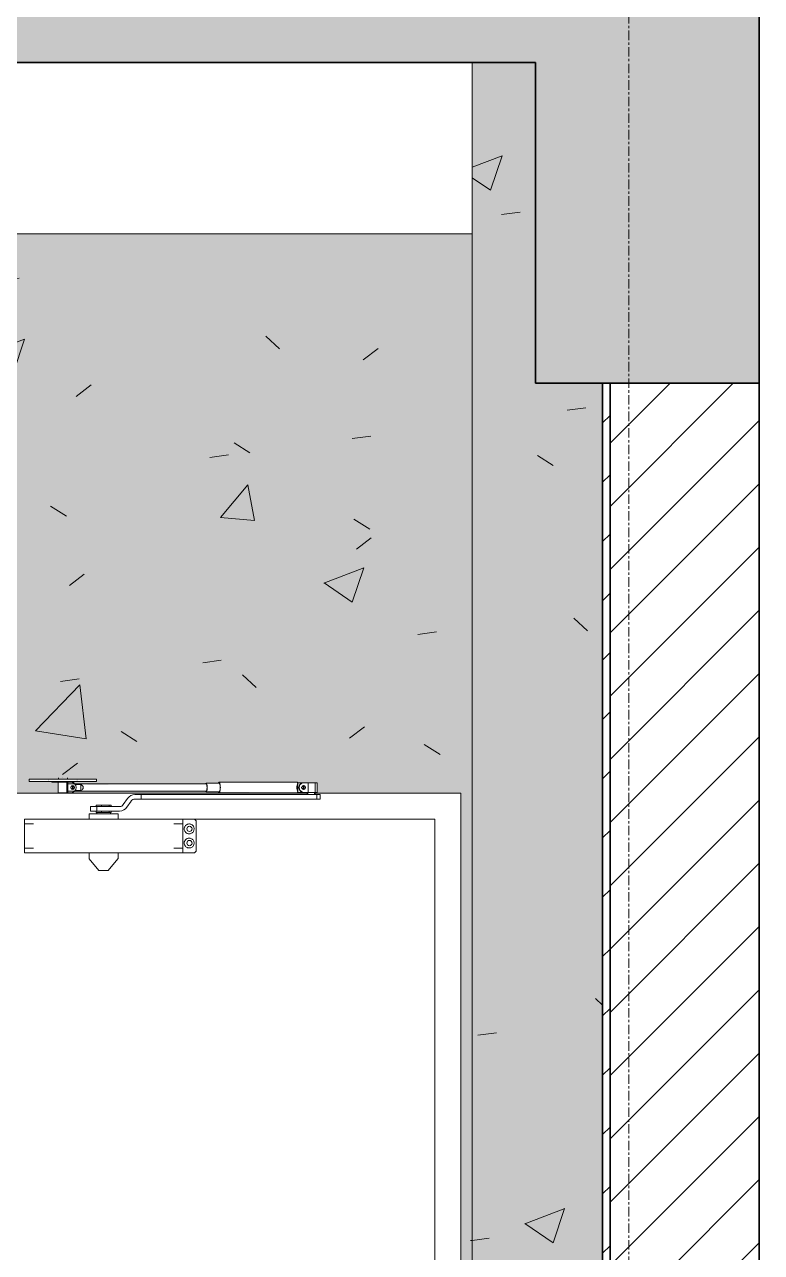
# Model space of a CAD drawing. Header units: millimetres. Extents: x 75584 to 159459, y -5075 to 34550.
# Drawn here: x 151533 to 152521, y 10584 to 12231 of the extents above; entities that cross this region are included whole.
import ezdxf

# ---------------------------------------------------------------- set-up
doc = ezdxf.new("R2010")
doc.units = ezdxf.units.MM
doc.linetypes.add('Grid Line', pattern=[22.225, 12.7, -3.175, 3.175, -3.175])
for name, color, linetype, lineweight in [('0-3', 10, 'Continuous', 5), ('A-DETL-GENF-2', 254, 'Continuous', 18), ('A-DETL-MEDM', 33, 'Continuous', 35), ('A-DOOR', 31, 'Continuous', 18), ('A-DOOR-FRAM-1', 31, 'Continuous', 18), ('A-WALL-2', 250, 'Continuous', 35), ('A-WALL-PATT-1', 111, 'Continuous', 18), ('I-WALL', 2, 'Continuous', 18), ('S-BEAM-2', 7, 'Continuous', 18), ('S-GRID-1', 1, 'Grid Line', 9)]:
    doc.layers.add(name, color=color, linetype=linetype, lineweight=lineweight)
pattern_1 = [(50, (149415.25, 15725), (546.553, -47.817), [57.15, -628.65]), (355, (149415.25, 15725), (-105.73, 573.17), [45.72, -502.92]), (100.451, (149460.8, 15721), (440.828, 525.35), [48.57, -534.27]), (46.184, (149415.25, 15877.4), (813.237, -126.13), [85.725, -942.975]), (96.636, (149483, 15866.9), (712.21, 742.28), [72.855, -801.405]), (351.184, (149415.25, 15877.4), (712.215, 742.28), [68.58, -754.38]), (21, (149491.45, 15839.3), (454.843, -306.796), [57.15, -628.65]), (326, (149491.45, 15839.3), (185.406, 552.564), [45.72, -502.92]), (71.451, (149529.35, 15813.73), (640.25, 245.764), [48.57, -534.27]), (37.5, (149415.25, 15725), (9.2664, 253.665), [25.146, -471.678, 25.146, -485.394, -504.825]), (37.5, (149415.25, 15725), (9.2664, 253.665), [-1007.364, 25.146, -479.68]), (7.5, (149415.25, 15725), (200.459, 300.541), [25.146, -265.938, 25.146, -460.248, -192.405]), (7.5, (149415.25, 15725), (200.459, 300.541), [-776.478, 25.146, -167.26]), (327.5, (149245.32, 15725), (406.773, -17.1864), [25.146, -165.354, 25.146, -569.214, -788.67]), (327.5, (149245.32, 15725), (406.773, -17.1864), [-784.86, 25.146, -763.524]), (317.5, (149169.12, 15725), (444.388, 76.28), [25.146, -222.504, 25.146, -369.57, -560.07]), (317.5, (149169.12, 15725), (444.388, 76.28), [-642.366, 25.146, -534.924])]

# ---------------------------------------------------------------- blocks, each defined once
blk = doc.blocks.new('NCV_TKTC_KET CAU_rvt-6-TKCS_THANG BỘ TB3 - MẶT CẮT')
at = {"layer": 'S-BEAM-2'}
blk.add_line((81587.6, 11950), (83342.6, 11950), dxfattribs=at)
blk = doc.blocks.new('FD_01 - FD_01-1200x2200mm-V54-TKCS_THANG BỘ TB3 - MẶT CẮT')
at = {"layer": 'A-DOOR'}
for p, q in [((82748.7, 11218.5), (82748.7, 11215.5)), ((82748.7, 11218.5), (82749.2, 11218.5)), ((82749.2, 11218.5), (82768.4, 11218.5)), ((82768.4, 11218.5), (82768.7, 11218.5)), ((82768.8, 11218.5), (82774, 11218.5)), ((82774, 11218.5), (82775.1, 11218.5)), ((82775.1, 11218.5), (82791.6, 11218.5)), ((82787.7, 11220.3), (82787.7, 11218.5)), ((82791.6, 11218.5), (82795.9, 11218.5)), ((82793.7, 11220.3), (82793.7, 11220.3)), ((82793.7, 11220.3), (82793.7, 11220.3)), ((82795.9, 11218.5), (82812.4, 11218.5)), ((82799.7, 11218.5), (82799.7, 11220.3)), ((82812.4, 11218.5), (82813.5, 11218.5)), ((82813.5, 11218.5), (82818.7, 11218.5)), ((82818.8, 11218.5), (82819.1, 11218.5)), ((82819.1, 11218.5), (82838.3, 11218.5)), ((82838.3, 11218.5), (82838.7, 11218.5)), ((82838.7, 11215.5), (82838.7, 11218.5)), ((82748.7, 11215.5), (82749.2, 11215.5)), ((82749.2, 11215.5), (82768.4, 11215.5)), ((82768.4, 11215.5), (82768.7, 11215.5)), ((82768.8, 11215.5), (82774, 11215.5)), ((82774, 11215.5), (82775.1, 11215.5)), ((82775.1, 11215.5), (82791.6, 11215.5)), ((82778.7, 11215.5), (82778.7, 11214.5)), ((82780.7, 11214.5), (82778.7, 11214.5)), ((82778.7, 11214.5), (82780.7, 11214.5)), ((82787.5, 11214.5), (82780.7, 11214.5)), ((82787.2, 11214.5), (82787.2, 11200.5)), ((82787.3, 11214.5), (82787.5, 11214.5)), ((82787.5, 11200.5), (82787.2, 11200.5)), ((82787.5, 11214.5), (82799, 11214.5)), ((82799, 11200.5), (82787.5, 11200.5)), ((82788.7, 11215.5), (82788.7, 11214.5)), ((82791.6, 11215.5), (82795.9, 11215.5)), ((82795.9, 11215.5), (82812.4, 11215.5)), ((82798.7, 11214.5), (82798.7, 11215.5)), ((82799, 11214.5), (82804.7, 11214.5)), ((82799, 11214.5), (82799, 11200.5)), ((82804.7, 11200.5), (82799, 11200.5)), ((82985.7, 11212.5), (82799.3, 11212.5)), ((82799.3, 11202.5), (82985.7, 11202.5)), ((82800.2, 11200.5), (82800.2, 11214.5)), ((82806.7, 11214.5), (82804.7, 11214.5)), ((82808.7, 11214.5), (82806.7, 11214.5)), ((82806.7, 11214.5), (82808.7, 11214.5)), ((82808.7, 11214.5), (82808.7, 11215.5)), ((82810.9, 11211.5), (82817.8, 11211.5)), ((82817.8, 11203.5), (82810.9, 11203.5)), ((82812.4, 11215.5), (82813.5, 11215.5)), ((82813.5, 11215.5), (82818.7, 11215.5)), ((82817.8, 11203.5), (82817.8, 11211.5)), ((82818.8, 11215.5), (82819.1, 11215.5)), ((82819.1, 11215.5), (82838.3, 11215.5)), ((82838.3, 11215.5), (82838.7, 11215.5)), ((83003.1, 11213.5), (82985.7, 11213.5)), ((82985.7, 11201.5), (83003.1, 11201.5)), ((83107.8, 11214.5), (83003.1, 11214.5)), ((83003.1, 11200.5), (83107.8, 11200.5)), ((83108.6, 11214), (83115.5, 11214)), ((83108.6, 11214), (83108.6, 11201)), ((83108.6, 11201.4), (83108.6, 11213.6)), ((83108.6, 11213), (83108.6, 11201.4)), ((83115.5, 11201), (83108.6, 11201)), ((83115.5, 11214), (83122.6, 11214)), ((83122.6, 11201), (83115.5, 11201)), ((83121.2, 11201), (83121.2, 11198)), ((83122.4, 11201.2), (83122.4, 11198)), ((83122.6, 11214), (83134.7, 11214)), ((83122.6, 11214), (83122.6, 11201)), ((83134.7, 11201), (83122.6, 11201)), ((83131, 11198), (83131, 11201)), ((83132.2, 11198), (83132.2, 11214)), ((83134.7, 11201), (83134.7, 11214)), ((82838.3, 11184), (82845.7, 11184)), ((82838.3, 11184), (82838.3, 11182)), ((82845.7, 11184), (82855.7, 11184)), ((82845.7, 11184), (82845.7, 11182)), ((82855.7, 11184), (82858.4, 11184)), ((82855.7, 11184), (82855.7, 11182)), ((82858.4, 11182), (82858.4, 11184)), ((82880.5, 11192.9), (82874.7, 11184.6)), ((82879.6, 11181.1), (82885.4, 11189.4)), ((82890.3, 11198), (82890.3, 11198)), ((82898.7, 11198), (82890.3, 11198)), ((82890.3, 11192), (82898.7, 11192)), ((82898.7, 11192), (82898.7, 11198)), ((82898.7, 11198), (83134.2, 11198)), ((83134.2, 11192), (82898.7, 11192)), ((83134.2, 11198), (83138.7, 11198)), ((83134.2, 11198), (83134.2, 11192)), ((83138.7, 11192), (83134.2, 11192)), ((83138.7, 11192), (83138.7, 11198)), ((82828.8, 11172), (82828.8, 11165)), ((82828.8, 11172), (82829.5, 11172)), ((82829.5, 11172), (82867.9, 11172)), ((82830.9, 11182), (82830.9, 11176)), ((82830.9, 11182), (82839.4, 11182)), ((82839.4, 11176), (82830.9, 11176)), ((82838.3, 11176), (82838.3, 11174)), ((82842, 11174), (82838.3, 11174)), ((82869.8, 11182), (82839.4, 11182)), ((82839.4, 11182), (82839.4, 11176)), ((82839.4, 11176), (82869.8, 11176)), ((82839.4, 11174), (82839.4, 11172)), ((82845.7, 11174), (82842, 11174)), ((82845.7, 11176), (82845.7, 11174)), ((82850.7, 11174), (82845.7, 11174)), ((82855.7, 11174), (82850.7, 11174)), ((82855.7, 11176), (82855.7, 11174)), ((82857.1, 11174), (82855.7, 11174)), ((82857.1, 11174), (82856.2, 11174)), ((82856.2, 11174), (82857.1, 11174)), ((82858.4, 11174), (82857.1, 11174)), ((82857.4, 11172), (82857.4, 11174)), ((82858.4, 11174), (82858.4, 11176)), ((82867.9, 11165), (82867.9, 11172)), ((82954.4, 11165), (82742.4, 11165)), ((82742.4, 11165), (82742.4, 11164.7)), ((82742.4, 11164.7), (82742.4, 11156.1)), ((82754.4, 11159), (82742.4, 11159)), ((82742.4, 11156.1), (82742.4, 11154.3)), ((82742.4, 11154.3), (82742.4, 11130.7)), ((82954.4, 11159), (82942.4, 11159)), ((82954.4, 11164.7), (82954.4, 11165)), ((82954.4, 11156.1), (82954.4, 11164.7)), ((82954.4, 11154.3), (82954.4, 11156.1)), ((82954.4, 11130.7), (82954.4, 11154.3)), ((82954.5, 11165), (82957.1, 11165)), ((82957.1, 11165), (82969.4, 11165)), ((83292.6, 11165), (82969.4, 11165)), ((82972.4, 11162), (82972.4, 11123)), ((83292.6, 9000), (83292.6, 11165)), ((82742.4, 11130.7), (82742.4, 11128.9)), ((82742.4, 11128.9), (82742.4, 11120.3)), ((82742.4, 11126), (82754.4, 11126)), ((82742.4, 11120.3), (82742.4, 11120)), ((82742.4, 11120), (82954.4, 11120)), ((82828.9, 11120), (82828.9, 11112.4)), ((82867.9, 11112.4), (82867.9, 11120)), ((82942.4, 11126), (82954.4, 11126)), ((82954.4, 11128.9), (82954.4, 11130.7)), ((82954.4, 11120.3), (82954.4, 11128.9)), ((82954.4, 11120), (82954.4, 11120.3)), ((82957.1, 11120), (82954.5, 11120)), ((82969.4, 11120), (82957.1, 11120)), ((82829.1, 11111.7), (82842.1, 11096.3)), ((82854.6, 11096.3), (82867.6, 11111.7)), ((82848.4, 11096), (82848.4, 11096)), ((82848.4, 11096), (82848.4, 11096))]:
    blk.add_line(p, q, dxfattribs=at)
at = {"layer": 'A-DOOR', "flags": 128}
for points in [[(82817.8, 11211.5), (82818.8, 11211), (82819.6, 11210.4), (82820.2, 11209.7), (82820.7, 11209), (82821, 11208.3), (82821.1, 11207.5)], [(82821.1, 11207.5), (82821, 11206.7), (82820.7, 11206), (82820.2, 11205.3), (82819.6, 11204.6), (82818.8, 11204), (82817.8, 11203.5)], [(82972.4, 11162), (82972.3, 11162.7), (82972.1, 11163.3), (82971.7, 11163.9), (82971.2, 11164.3), (82970.7, 11164.7), (82970, 11164.9), (82969.4, 11165)], [(82969.4, 11120), (82970, 11120.1), (82970.7, 11120.3), (82971.2, 11120.7), (82971.7, 11121.1), (82972.1, 11121.7), (82972.3, 11122.3), (82972.4, 11123)], [(82829.1, 11111.7), (82829.1, 11111.7), (82829.1, 11111.8), (82829.1, 11111.8), (82829, 11111.8), (82829, 11111.9), (82829, 11111.9), (82829, 11112), (82829, 11112), (82828.9, 11112), (82828.9, 11112.1), (82828.9, 11112.1), (82828.9, 11112.2), (82828.9, 11112.2), (82828.9, 11112.3), (82828.9, 11112.3), (82828.9, 11112.3), (82828.9, 11112.4), (82828.9, 11112.4)], [(82867.9, 11112.4), (82867.9, 11112.4), (82867.9, 11112.3), (82867.9, 11112.3), (82867.9, 11112.2), (82867.9, 11112.2), (82867.8, 11112.1), (82867.8, 11112.1), (82867.8, 11112.1), (82867.8, 11112), (82867.8, 11112), (82867.8, 11111.9), (82867.7, 11111.9), (82867.7, 11111.9), (82867.7, 11111.8), (82867.7, 11111.8), (82867.7, 11111.7), (82867.6, 11111.7), (82867.6, 11111.7)], [(82842.8, 11096), (82842.8, 11096), (82842.7, 11096), (82842.7, 11096), (82842.7, 11096), (82842.6, 11096), (82842.6, 11096), (82842.5, 11096), (82842.5, 11096), (82842.5, 11096.1), (82842.4, 11096.1), (82842.4, 11096.1), (82842.4, 11096.1), (82842.3, 11096.1), (82842.3, 11096.1), (82842.3, 11096.2), (82842.3, 11096.2), (82842.2, 11096.2), (82842.2, 11096.2), (82842.2, 11096.3), (82842.1, 11096.3), (82842.1, 11096.3), (82842.1, 11096.3)], [(82848.4, 11096), (82848.2, 11096), (82847.9, 11096), (82847.7, 11096), (82847.5, 11096), (82847.3, 11096), (82847, 11096), (82846.8, 11096), (82846.6, 11096), (82846.4, 11096), (82846.2, 11096), (82846, 11096), (82845.8, 11096), (82845.6, 11096), (82845.4, 11096), (82845.2, 11096), (82845, 11096), (82844.9, 11096), (82844.7, 11096), (82844.5, 11096), (82844.4, 11096), (82844.2, 11096), (82844.1, 11096), (82843.9, 11096), (82843.8, 11096), (82843.7, 11096), (82843.6, 11096), (82843.5, 11096), (82843.4, 11096), (82843.3, 11096), (82843.2, 11096), (82843.1, 11096), (82843, 11096), (82843, 11096), (82842.9, 11096), (82842.9, 11096), (82842.8, 11096), (82842.8, 11096), (82842.8, 11096), (82842.8, 11096)], [(82842.8, 11096), (82842.8, 11096), (82842.8, 11096), (82842.8, 11096), (82842.9, 11096), (82842.9, 11096), (82843, 11096), (82843, 11096), (82843.1, 11096), (82843.2, 11096), (82843.2, 11096), (82843.3, 11096), (82843.4, 11096), (82843.5, 11096), (82843.7, 11096), (82843.8, 11096), (82843.9, 11096), (82844, 11096), (82844.2, 11096), (82844.3, 11096), (82844.5, 11096), (82844.7, 11096), (82844.8, 11096), (82845, 11096), (82845.2, 11096), (82845.4, 11096), (82845.6, 11096), (82845.7, 11096), (82845.9, 11096), (82846.1, 11096), (82846.4, 11096), (82846.6, 11096), (82846.8, 11096), (82847, 11096), (82847.2, 11096), (82847.4, 11096), (82847.6, 11096), (82847.9, 11096), (82848.1, 11096), (82848.3, 11096), (82848.4, 11096)], [(82848.4, 11096), (82848.6, 11096), (82848.8, 11096), (82849, 11096), (82849.3, 11096), (82849.5, 11096), (82849.7, 11096), (82849.9, 11096), (82850.1, 11096), (82850.3, 11096), (82850.5, 11096), (82850.7, 11096), (82850.9, 11096), (82851.1, 11096), (82851.3, 11096), (82851.5, 11096), (82851.7, 11096), (82851.9, 11096), (82852, 11096), (82852.2, 11096), (82852.4, 11096), (82852.5, 11096), (82852.7, 11096), (82852.8, 11096), (82852.9, 11096), (82853.1, 11096), (82853.2, 11096), (82853.3, 11096), (82853.4, 11096), (82853.5, 11096), (82853.6, 11096), (82853.6, 11096), (82853.7, 11096), (82853.8, 11096), (82853.8, 11096), (82853.9, 11096), (82853.9, 11096), (82853.9, 11096), (82853.9, 11096), (82853.9, 11096)], [(82853.9, 11096), (82853.9, 11096), (82853.9, 11096), (82853.9, 11096), (82853.9, 11096), (82853.8, 11096), (82853.8, 11096), (82853.7, 11096), (82853.7, 11096), (82853.6, 11096), (82853.5, 11096), (82853.4, 11096), (82853.3, 11096), (82853.2, 11096), (82853.1, 11096), (82853, 11096), (82852.8, 11096), (82852.7, 11096), (82852.6, 11096), (82852.4, 11096), (82852.3, 11096), (82852.1, 11096), (82851.9, 11096), (82851.8, 11096), (82851.6, 11096), (82851.4, 11096), (82851.2, 11096), (82851, 11096), (82850.8, 11096), (82850.6, 11096), (82850.4, 11096), (82850.2, 11096), (82850, 11096), (82849.8, 11096), (82849.5, 11096), (82849.3, 11096), (82849.1, 11096), (82848.9, 11096), (82848.7, 11096), (82848.4, 11096), (82848.4, 11096)], [(82854.6, 11096.3), (82854.6, 11096.3), (82854.6, 11096.3), (82854.6, 11096.2), (82854.5, 11096.2), (82854.5, 11096.2), (82854.5, 11096.2), (82854.5, 11096.2), (82854.4, 11096.1), (82854.4, 11096.1), (82854.4, 11096.1), (82854.3, 11096.1), (82854.3, 11096.1), (82854.3, 11096.1), (82854.2, 11096), (82854.2, 11096), (82854.2, 11096), (82854.1, 11096), (82854.1, 11096), (82854, 11096), (82854, 11096), (82854, 11096), (82853.9, 11096)]]:
    blk.add_lwpolyline(points, dxfattribs=at)
at = {"layer": 'A-DOOR'}
for centre, start, end in [((82963.4, 11152), 0, 180), ((82963.4, 11152), 180, 0), ((82963.4, 11133), 0, 180), ((82963.4, 11133), 180, 0)]:
    blk.add_arc(centre, 3.5, start, end, dxfattribs=at)
for centre, major_axis, ratio, start_param, end_param in [((82806.9, 11207.5), (0, 2.5), 0.965835, 4.712389, 7.853982), ((82806.9, 11207.5), (0, 2.5), 0.965835, 1.570796, 4.712389), ((82804.7, 11207.5), (0, 7), 0.965835, 4.712389, 6.283185), ((82804.7, 11207.5), (0, 7), 0.965835, 3.141593, 4.712389), ((82806.4, 11207.5), (0, 2.5), 0.965835, 0.261799, 0.523599), ((82806.4, 11207.5), (0, 2.5), 0.965835, 0.261799, 0.523599), ((82806.4, 11207.5), (0, 2.5), 0.965835, 2.617994, 2.879793), ((82806.4, 11207.5), (0, 2.5), 0.965835, 2.617994, 2.879793), ((82804.3, 11207.5), (0, 2.5), 0.965835, 4.712389, 5.759587), ((82804.3, 11207.5), (0, 2.5), 0.965835, 3.665191, 4.712389), ((82804.8, 11207.5), (0, 2.5), 0.965835, 4.712389, 5.759587), ((82804.8, 11207.5), (0, 2.5), 0.965835, 4.712389, 5.759587), ((82804.8, 11207.5), (0, 2.5), 0.965835, 3.665191, 4.712389), ((82804.8, 11207.5), (0, 2.5), 0.965835, 3.665191, 4.712389), ((82806.4, 11207.5), (0, 2.5), 0.965835, 4.712389, 6.283185), ((82806.4, 11207.5), (0, 2.5), 0.965835, 4.712389, 6.283185), ((82806.4, 11207.5), (0, 2.5), 0.965835, 3.141593, 4.712389), ((82806.4, 11207.5), (0, 2.5), 0.965835, 3.141593, 4.712389), ((82985.7, 11207.5), (0, 6), 0.259156, 4.712389, 6.806784), ((82985.7, 11207.5), (0, 6), 0.259156, 2.617994, 4.712389), ((82985.7, 11207.5), (0, 5), 0.259156, 4.712389, 6.283185), ((82985.7, 11207.5), (0, 5), 0.259156, 3.141593, 4.712389), ((83003.1, 11207.5), (0, 7), 0.259156, 4.712389, 6.806784), ((83003.1, 11207.5), (0, 7), 0.259156, 2.617994, 4.712389), ((83003.1, 11207.5), (0, 6), 0.259156, 4.712389, 6.283185), ((83003.1, 11207.5), (0, 6), 0.259156, 3.141593, 4.712389), ((83107.8, 11207.5), (0, 7), 0.259156, 5.776005, 6.283185), ((83107.8, 11207.5), (0, 7), 0.259156, 3.141593, 3.648773), ((83116.8, 11207.5), (0, 6.79), 0.965835, 0.622921, 1.570796), ((83116.8, 11207.5), (0, 6.79), 0.965835, 1.570796, 2.850532), ((83117.3, 11207.5), (0, 6.79), 0.965835, 0.291061, 1.570796), ((83117.3, 11207.5), (0, 6.79), 0.965835, 1.570796, 2.850532), ((83116.8, 11207.5), (0, 6.79), 0.965835, 0.291061, 0.547008), ((83116.2, 11207.5), (0, 2.5), 0.965835, 1.308997, 1.570796), ((83116.1, 11207.5), (0, 2.5), 0.965835, 1.308997, 1.570796), ((83116.2, 11207.5), (0, 2.5), 0.965835, 1.570796, 1.832596), ((83116.1, 11207.5), (0, 2.5), 0.965835, 1.570796, 1.832596), ((83116.7, 11207.5), (0, 2.5), 0.965835, 4.712389, 7.853982), ((83116.7, 11207.5), (0, 2.5), 0.965835, 1.570796, 4.712389), ((83113.8, 11207.5), (0, 2.5), 0.965835, 4.712389, 5.759587), ((83113.8, 11207.5), (0, 2.5), 0.965835, 3.665191, 4.712389), ((83114.3, 11207.5), (0, 2.5), 0.965835, 4.712389, 5.759587), ((83114.4, 11207.5), (0, 2.5), 0.965835, 4.712389, 5.759587), ((83114.3, 11207.5), (0, 2.5), 0.965835, 3.665191, 4.712389), ((83114.4, 11207.5), (0, 2.5), 0.965835, 3.665191, 4.712389), ((83116.1, 11207.5), (0, 2.5), 0.965835, 4.712389, 6.283185), ((83116.1, 11207.5), (0, 2.5), 0.965835, 3.141593, 4.712389), ((83116.2, 11207.5), (0, 2.5), 0.965835, 4.712389, 6.283185), ((83116.2, 11207.5), (0, 2.5), 0.965835, 3.141593, 4.712389), ((82869.8, 11188), (0, 6), 1, 3.141593, 4.101524), ((82890.3, 11186), (0, 12), 1, 0, 0.959931), ((82890.3, 11186), (0, 6), 1, 0, 0.959931), ((82869.8, 11188), (0, 12), 1, 3.141593, 4.101524)]:
    blk.add_ellipse(centre, major_axis=major_axis, ratio=ratio, start_param=start_param, end_param=end_param, dxfattribs=at)
for points, knots in [([(83107.5, 11207.5), (83107.5, 11207.8), (83107.6, 11208.2), (83107.6, 11208.7), (83107.6, 11209), (83107.7, 11209.4), (83107.8, 11209.8), (83107.8, 11210), (83107.9, 11210.3), (83107.9, 11210.4), (83108, 11210.6), (83108, 11210.8), (83108.1, 11211.1), (83108.2, 11211.3), (83108.2, 11211.5), (83108.3, 11211.7), (83108.3, 11211.8), (83108.4, 11212), (83108.4, 11212.3), (83108.5, 11212.5), (83108.6, 11212.8), (83108.6, 11213.2), (83108.6, 11213.5), (83108.6, 11213.6)], [0, 0, 0, 0, 0.1, 0.15, 0.2, 0.25, 0.3, 0.35, 0.375, 0.4, 0.425, 0.45, 0.5, 0.55, 0.575, 0.6, 0.625, 0.65, 0.7, 0.75, 0.8, 0.9, 1, 1, 1, 1]), ([(83108.6, 11201.4), (83108.6, 11201.5), (83108.6, 11201.8), (83108.6, 11202.2), (83108.5, 11202.5), (83108.4, 11202.7), (83108.4, 11203), (83108.3, 11203.2), (83108.3, 11203.3), (83108.2, 11203.5), (83108.2, 11203.7), (83108.1, 11203.9), (83108, 11204.2), (83108, 11204.4), (83107.9, 11204.6), (83107.9, 11204.7), (83107.8, 11205), (83107.8, 11205.2), (83107.7, 11205.6), (83107.6, 11206), (83107.6, 11206.3), (83107.6, 11206.8), (83107.5, 11207.2), (83107.5, 11207.5)], [0, 0, 0, 0, 0.1, 0.2, 0.25, 0.3, 0.35, 0.375, 0.4, 0.425, 0.45, 0.5, 0.55, 0.575, 0.6, 0.625, 0.65, 0.7, 0.75, 0.8, 0.85, 0.9, 1, 1, 1, 1]), ([(82957.1, 11154.9), (82957.6, 11156), (82958.8, 11157.3), (82961, 11158.4), (82962.8, 11158.7), (82964.6, 11158.5), (82966.3, 11157.9), (82967.7, 11156.9), (82968.9, 11155.5), (82969.6, 11153.8), (82969.7, 11152.6), (82969.7, 11152)], [0, 0, 0, 0, 0.2, 0.3, 0.4, 0.5, 0.6, 0.7, 0.8, 0.9, 1, 1, 1, 1]), ([(82969.7, 11152), (82969.7, 11150.8), (82969.2, 11149), (82967.7, 11147.1), (82966.3, 11146.1), (82964.6, 11145.5), (82962.8, 11145.3), (82961, 11145.6), (82959.4, 11146.4), (82958, 11147.6), (82957.4, 11148.6), (82957.1, 11149.1)], [0, 0, 0, 0, 0.2, 0.3, 0.4, 0.5, 0.6, 0.7, 0.8, 0.9, 1, 1, 1, 1]), ([(82957.1, 11135.9), (82957.6, 11137), (82958.8, 11138.3), (82961, 11139.4), (82962.8, 11139.7), (82964.6, 11139.5), (82966.3, 11138.9), (82967.7, 11137.9), (82968.9, 11136.5), (82969.6, 11134.8), (82969.7, 11133.6), (82969.7, 11133)], [0, 0, 0, 0, 0.2, 0.3, 0.4, 0.5, 0.6, 0.7, 0.8, 0.9, 1, 1, 1, 1]), ([(82969.7, 11133), (82969.7, 11131.8), (82969.2, 11130), (82967.7, 11128.1), (82966.3, 11127.1), (82964.6, 11126.5), (82962.8, 11126.3), (82961, 11126.6), (82959.4, 11127.4), (82958, 11128.6), (82957.4, 11129.6), (82957.1, 11130.1)], [0, 0, 0, 0, 0.2, 0.3, 0.4, 0.5, 0.6, 0.7, 0.8, 0.9, 1, 1, 1, 1])]:
    blk.add_open_spline(points, degree=3, knots=knots, dxfattribs=at)
for points in [[(82956.4, 11152), (82956.4, 11152.5), (82956.5, 11153.5), (82956.9, 11154.4), (82957.1, 11154.9)], [(82957.1, 11149.1), (82956.9, 11149.6), (82956.5, 11150.5), (82956.4, 11151.5), (82956.4, 11152)], [(82956.4, 11133), (82956.4, 11133.5), (82956.5, 11134.5), (82956.9, 11135.4), (82957.1, 11135.9)], [(82957.1, 11130.1), (82956.9, 11130.6), (82956.5, 11131.5), (82956.4, 11132.5), (82956.4, 11133)]]:
    blk.add_open_spline(points, degree=3, dxfattribs=at)
at = {"layer": 'A-DOOR-FRAM-1'}
for p, q in [((82969.4, 11165), (83292.6, 11165)), ((83292.6, 11165), (83292.6, 9000))]:
    blk.add_line(p, q, dxfattribs=at)

msp = doc.modelspace()

# ---------------------------------------------------------------- hatches: boundary and pattern name
at = {"layer": 'A-DETL-GENF-2'}
h = msp.add_hatch(dxfattribs=at)
h.set_pattern_fill('FP_13', color=256, style=0, pattern_type=2)
h.set_pattern_definition([(50, (149415.25, 15725), (546.553, -47.817), [57.15, -628.65]), (355, (149415.25, 15725), (-105.728, 573.17), [45.72, -502.92]), (100.451, (149460.8, 15721), (440.828, 525.35), [48.57, -534.27]), (46.184, (149415.25, 15877.4), (813.237, -126.128), [85.725, -942.975]), (96.636, (149483, 15866.9), (712.207, 742.283), [72.855, -801.405]), (351.184, (149415.25, 15877.4), (712.215, 742.276), [68.58, -754.38]), (21, (149491.45, 15839.3), (454.843, -306.796), [57.15, -628.65]), (326, (149491.45, 15839.3), (185.406, 552.564), [45.72, -502.92]), (71.451, (149529.35, 15813.73), (640.251, 245.764), [48.57, -534.27]), (37.5, (149415.25, 15725), (9.2664, 253.665), [5.029, -491.795, 5.029, -505.511, -504.825]), (37.5, (149415.25, 15725), (9.2664, 253.665), [-1007.364, 5.029, -499.796]), (7.5, (149415.25, 15725), (200.4594, 300.5414), [5.029, -286.055, 5.029, -480.365, -192.405]), (7.5, (149415.25, 15725), (200.4594, 300.5414), [-776.478, 5.029, -187.376]), (327.5, (149245.32, 15725), (406.7728, -17.1864), [5.029, -185.471, 5.029, -589.331, -788.67]), (327.5, (149245.32, 15725), (406.7728, -17.1864), [-784.86, 5.029, -783.641]), (317.5, (149169.12, 15725), (444.388, 76.2803), [5.029, -242.621, 5.029, -389.687, -560.07]), (317.5, (149169.12, 15725), (444.388, 76.2803), [-642.366, 5.029, -555.041]), (45, (149415.25, 15725), (-188.5854, 188.5854), []), (45, (149415.25, 16010.75), (-188.5854, 188.5854), [])])
h.paths.add_polyline_path([(150035.1, -2350), (152947.4, -2350), (152947.4, -2050), (139712.7, -2050), (139712.7, -2350), (146538.7, -2350)])
h.paths.add_polyline_path([(145892.7, -1000), (146192.7, -1000), (146192.7, -400), (145892.7, -400)])
h.paths.add_polyline_path([(152517.7, 550), (152517.7, 1150), (149822.7, 1150), (149822.7, 750), (150022.7, 750), (150022.7, 980), (152217.7, 980), (152217.7, 550)])
h.paths.add_polyline_path([(140419.9, 650), (146092.7, 650), (146092.7, 850), (139712.7, 850), (139712.7, 650)])
h.paths.add_polyline_path([(145892.7, 3300), (146192.7, 3300), (146192.7, 3900), (145892.7, 3900), (145892.7, 3315.8)])
h.paths.add_polyline_path([(152217.7, 4950), (152517.7, 4950), (152517.7, 5550), (150082.7, 5550), (150082.7, 5150), (150282.7, 5150), (150282.7, 5380), (152217.7, 5380), (152217.7, 5138.2)])
h.paths.add_polyline_path([(146092.7, 5380), (146092.7, 5550), (145892.7, 5550), (145892.7, 5380)])
h.paths.add_polyline_path([(146192.7, 6700), (146192.7, 7300), (145892.7, 7300), (145892.7, 6700)])
h.paths.add_polyline_path([(152217.7, 8350), (152517.7, 8350), (152517.7, 8950), (150082.7, 8950), (150082.7, 8550), (150282.7, 8550), (150282.7, 8780), (152217.7, 8780)])
h.paths.add_polyline_path([(145892.7, 8780), (146092.7, 8780), (146092.7, 8950), (145892.7, 8950)])
h.paths.add_polyline_path([(145892.7, 10100), (146192.7, 10100), (146192.7, 10700), (145892.7, 10700), (145892.7, 10605.5)])
h.paths.add_polyline_path([(152220.4, 11750), (152517.7, 11750), (152517.7, 12350), (150082.7, 12350), (150082.7, 11950), (150282.7, 11950), (150282.7, 12180), (152217.7, 12180), (152217.7, 11750)])
h.paths.add_polyline_path([(145892.7, 12180), (146092.7, 12180), (146092.7, 12350), (145892.7, 12350)])
h.paths.add_polyline_path([(145892.7, 13500), (146192.7, 13500), (146192.7, 14100), (145892.7, 14100)])
h.paths.add_polyline_path([(152217.7, 15150), (152517.7, 15150), (152517.7, 15750), (150082.7, 15750), (150082.7, 15350), (150282.7, 15350), (150282.7, 15580), (152217.7, 15580), (152217.7, 15465.3)])
h.paths.add_polyline_path([(146092.7, 15580), (146092.7, 15750), (145892.7, 15750), (145892.7, 15580)])
h.paths.add_polyline_path([(145892.7, 16900), (146192.7, 16900), (146192.7, 17500), (145892.7, 17500)])
h.paths.add_polyline_path([(152517.7, 18550), (152517.7, 19150), (150082.7, 19150), (150082.7, 18750), (150282.7, 18750), (150282.7, 18980), (152217.7, 18980), (152217.7, 18550)])
h.paths.add_polyline_path([(145892.7, 18980), (146092.7, 18980), (146092.7, 19150), (145892.7, 19150), (145892.7, 19110.2)])
h.paths.add_polyline_path([(146192.7, 20300), (146192.7, 20900), (145892.7, 20900), (145892.7, 20300)])
h.paths.add_polyline_path([(152517.7, 21950), (152517.7, 22550), (150082.7, 22550), (150082.7, 22150), (150282.7, 22150), (150282.7, 22380), (152217.7, 22380), (152217.7, 21950)])
h.paths.add_polyline_path([(146092.7, 22380), (146092.7, 22550), (145892.7, 22550), (145892.7, 22380)])
h.paths.add_polyline_path([(146192.7, 23700), (146192.7, 24300), (145892.7, 24300), (145892.7, 23700)])
h.paths.add_polyline_path([(152217.7, 25350), (152517.7, 25350), (152517.7, 25950), (150082.7, 25950), (150082.7, 25550), (150282.7, 25550), (150282.7, 25780), (152217.7, 25780)])
h.paths.add_polyline_path([(146092.7, 25780), (146092.7, 25950), (145892.7, 25950), (145892.7, 25780)])
h.paths.add_polyline_path([(145892.7, 27020), (146192.7, 27020), (146192.7, 27620), (145892.7, 27620), (145892.7, 27614.9)])
h.paths.add_polyline_path([(152517.7, 28750), (152517.7, 29550), (150342.7, 29550), (150342.7, 29150), (150542.7, 29150), (150542.7, 29350), (152217.7, 29350), (152217.7, 28750)])
h.paths.add_polyline_path([(146032.7, 29350), (146242.7, 29350), (146242.7, 29550), (146092.7, 29550), (146092.7, 29650), (145892.7, 29650), (145892.7, 29350)])
h.paths.add_polyline_path([(152167.7, 32600), (152467.7, 32600), (152467.7, 33000), (153167.7, 33000), (153167.7, 33200), (145242.7, 33200), (145242.7, 33000), (146042.7, 33000), (146042.7, 32700), (146242.7, 32700), (146242.7, 33000), (152167.7, 33000)])
at = {"layer": 'A-WALL-PATT-1'}
h = msp.add_hatch(dxfattribs=at)
h.set_pattern_fill('FP_17', color=256, style=0, pattern_type=2)
h.set_pattern_definition(pattern_1)
h.paths.add_polyline_path([(150377.7, 9000), (150827.7, 9000), (150827.7, 11200), (151912.6, 11200.7), (151912, 11201), (151794.2, 11201.4), (151795.1, 11206), (151794.5, 11212.8), (151794.2, 11214.5), (151924.9, 11214), (151924.4, 11201), (151922.2, 11201), (151922.7, 11200), (152117.7, 11200), (152117.7, 9000), (152132.7, 9000), (152132.7, 11950), (150377.7, 11950), (150377.7, 9390.5)])
h.paths.add_polyline_path([(151592.6, 11200.5), (151577.7, 11200.5), (151577.4, 11214.5), (151570.9, 11214.5), (151570.9, 11215.5), (151565.3, 11215.5), (151565.3, 11218.5), (151602.5, 11218.5), (151602.5, 11215.5), (151596.9, 11215.5), (151596.1, 11214.5), (151597.7, 11213.8), (151601.4, 11211.8), (151619.4, 11211.5), (151776.6, 11211.8), (151777.2, 11207.5), (151776.3, 11202.7), (151775.9, 11202.5), (151600.1, 11203.1), (151597.5, 11201.1), (151594.3, 11200.5), (151592.8, 11200.5)])
h.paths.add_polyline_path([(151776.7, 11201.5), (151776.7, 11202.3), (151777.4, 11206.7), (151776.8, 11212.3), (151776.3, 11213.5), (151794.1, 11212.7), (151794.8, 11209.1), (151794.2, 11202.7), (151793.3, 11201.5), (151776.8, 11201.5)])
h.paths.add_polyline_path([(151598.5, 11204.1), (151597.3, 11206.2), (151597.3, 11206.8), (151598.6, 11207.8), (151598.3, 11208.7), (151597.3, 11209.1), (151597, 11210.1), (151595.6, 11210), (151595.7, 11205), (151596.6, 11205.1), (151598.4, 11204.2)])
h.paths.add_polyline_path([(151609.7, 11204.6), (151611.1, 11206.7), (151610.9, 11209), (151610.4, 11209.7), (151609.8, 11205)])
h.paths.add_polyline_path([(151905.6, 11205.1), (151906.9, 11208.1), (151905.5, 11209.8), (151904, 11208.3), (151903.9, 11207.5), (151904.8, 11205.6), (151905.6, 11205.1)])
h.paths.add_polyline_path([(151603.7, 11215.5), (151603.7, 11218.5), (151628.5, 11218.5), (151628.5, 11215.5), (151608.4, 11215.5)])
h.paths.add_polyline_path([(151564.2, 11215.5), (151539.3, 11215.5), (151539.3, 11218.5), (151564.2, 11218.5)])
h.paths.add_polyline_path([(152102.3, 12350), (152132.7, 12350), (152132.7, 12400), (150377.7, 12400), (150377.7, 12350), (151783.3, 12350)])
h = msp.add_hatch(dxfattribs=at)
h.set_pattern_fill('FP_22', color=256, style=0, pattern_type=2)
h.set_pattern_definition([(37.5, (149415.25, 15725), (-2.40047, 73.41204), [2.515, -55.397, 2.515, -62.255, -61.913]), (37.5, (149415.25, 15725), (-2.40047, 73.41204), [-122.682, 2.515, -59.398]), (7.5, (149415.25, 15725), (67.4282, 107.524), [2.515, -28.727, 2.515, -49.682, -20.003]), (7.5, (149415.25, 15725), (67.4282, 107.524), [-83.439, 2.515, -17.488]), (327.5, (149368.384, 15725), (118.6493, 0.21553), [2.515, -16.535, 2.515, -66.065, -89.535]), (327.5, (149368.384, 15725), (118.6493, 0.21553), [-87.63, 2.515, -87.02]), (317.5, (149368.38, 15725), (114.5339, 33.4393), [2.515, -7.01, 2.515, -42.443, -51.435]), (317.5, (149368.38, 15725), (114.5339, 33.4393), [-54.483, 2.515, -48.92])])
h.paths.add_polyline_path([(150377.7, 9000), (150827.7, 9000), (150827.7, 11200), (151912.6, 11200.7), (151912, 11201), (151794.2, 11201.4), (151795.1, 11206), (151794.5, 11212.8), (151794.2, 11214.5), (151924.9, 11214), (151924.4, 11201), (151922.2, 11201), (151922.7, 11200), (152117.7, 11200), (152117.7, 9000), (152132.7, 9000), (152132.7, 11950), (150377.7, 11950), (150377.7, 9390.5)])
h.paths.add_polyline_path([(151592.6, 11200.5), (151577.7, 11200.5), (151577.4, 11214.5), (151570.9, 11214.5), (151570.9, 11215.5), (151565.3, 11215.5), (151565.3, 11218.5), (151602.5, 11218.5), (151602.5, 11215.5), (151596.9, 11215.5), (151596.1, 11214.5), (151597.7, 11213.8), (151601.4, 11211.8), (151619.4, 11211.5), (151776.6, 11211.8), (151777.2, 11207.5), (151776.3, 11202.7), (151775.9, 11202.5), (151600.1, 11203.1), (151597.5, 11201.1), (151594.3, 11200.5), (151592.8, 11200.5)])
h.paths.add_polyline_path([(151776.7, 11201.5), (151776.7, 11202.3), (151777.4, 11206.7), (151776.8, 11212.3), (151776.3, 11213.5), (151794.1, 11212.7), (151794.8, 11209.1), (151794.2, 11202.7), (151793.3, 11201.5), (151776.8, 11201.5)])
h.paths.add_polyline_path([(151598.5, 11204.1), (151597.3, 11206.2), (151597.3, 11206.8), (151598.6, 11207.8), (151598.3, 11208.7), (151597.3, 11209.1), (151597, 11210.1), (151595.6, 11210), (151595.7, 11205), (151596.6, 11205.1), (151598.4, 11204.2)])
h.paths.add_polyline_path([(151609.7, 11204.6), (151611.1, 11206.7), (151610.9, 11209), (151610.4, 11209.7), (151609.8, 11205)])
h.paths.add_polyline_path([(151905.6, 11205.1), (151906.9, 11208.1), (151905.5, 11209.8), (151904, 11208.3), (151903.9, 11207.5), (151904.8, 11205.6), (151905.6, 11205.1)])
h.paths.add_polyline_path([(151603.7, 11215.5), (151603.7, 11218.5), (151628.5, 11218.5), (151628.5, 11215.5), (151608.4, 11215.5)])
h.paths.add_polyline_path([(151564.2, 11215.5), (151539.3, 11215.5), (151539.3, 11218.5), (151564.2, 11218.5)])
h.paths.add_polyline_path([(152102.3, 12350), (152132.7, 12350), (152132.7, 12400), (150377.7, 12400), (150377.7, 12350), (151783.3, 12350)])
h = msp.add_hatch(dxfattribs=at)
h.set_pattern_fill('FP_17', color=256, style=0, pattern_type=2)
h.set_pattern_definition(pattern_1)
h.paths.add_polyline_path([(152307.7, 9000), (152307.7, 11750), (152217.7, 11750), (152217.7, 12180), (152132.7, 12180), (152132.7, 9000)])
h.paths.add_polyline_path([(152135.3, 12350), (152307.7, 12350), (152307.7, 12400), (152132.7, 12400), (152132.7, 12350)])
h = msp.add_hatch(dxfattribs=at)
h.set_pattern_fill('FP_18', color=256, style=0, pattern_type=2)
h.set_pattern_definition([(37.5, (149415.25, 15725), (-2.40047, 73.41204), [2.515, -55.397, 2.515, -62.255, -61.912]), (37.5, (149415.25, 15725), (-2.40047, 73.41204), [-122.682, 2.515, -59.398]), (7.5, (149415.25, 15725), (67.4282, 107.524), [2.515, -28.727, 2.515, -49.682, -20.002]), (7.5, (149415.25, 15725), (67.4282, 107.524), [-83.439, 2.515, -17.488]), (327.5, (149368.384, 15725), (118.6493, 0.21553), [2.515, -16.535, 2.515, -66.065, -89.535]), (327.5, (149368.384, 15725), (118.6493, 0.21553), [-87.63, 2.515, -87.02]), (317.5, (149368.38, 15725), (114.5339, 33.4393), [2.515, -7.01, 2.515, -42.443, -51.435]), (317.5, (149368.38, 15725), (114.5339, 33.4393), [-54.483, 2.515, -48.92])])
h.paths.add_polyline_path([(152307.7, 9000), (152307.7, 11750), (152217.7, 11750), (152217.7, 12180), (152132.7, 12180), (152132.7, 9000)])
h.paths.add_polyline_path([(152135.3, 12350), (152307.7, 12350), (152307.7, 12400), (152132.7, 12400), (152132.7, 12350)])
h = msp.add_hatch(dxfattribs=at)
h.set_pattern_fill('FP_16', color=256, style=0, pattern_type=2)
h.set_pattern_definition([(45, (149415.247, 15725), (-39.77476, 39.77476), [])])
h.paths.add_polyline_path([(152307.7, 9000), (152317.7, 9000), (152317.7, 11750), (152307.7, 11750), (152307.7, 9390.5)])
h.paths.add_polyline_path([(152307.7, 12350), (152317.7, 12350), (152317.7, 12400), (152307.7, 12400)])
h = msp.add_hatch(dxfattribs=at)
h.set_pattern_fill('FP_11', color=256, style=0, pattern_type=2)
h.set_pattern_definition([(45, (149415.25, 15725), (-42.4264, 42.4264), [])])
h.paths.add_polyline_path([(152317.7, 8950), (152517.7, 8950), (152517.7, 11750), (152317.7, 11750), (152317.7, 9390.5)])

# ---------------------------------------------------------------- linework, layer by layer
at = {"layer": 'A-DETL-MEDM'}
for p, q in [((152517.7, 11750), (152517.7, 12350)), ((150282.7, 12180), (152217.7, 12180)), ((152217.7, 12180), (152217.7, 11750)), ((152217.7, 11750), (152517.7, 11750))]:
    msp.add_line(p, q, dxfattribs=at)
at = {"layer": 'A-WALL-2'}
for p, q in [((152307.7, 11750), (152307.7, 8950)), ((152317.7, 11750), (152317.7, 8950)), ((152517.7, 8950), (152517.7, 11750))]:
    msp.add_line(p, q, dxfattribs=at)
at = {"layer": 'I-WALL'}
for p, q in [((152132.7, 12180), (152132.7, 8950)), ((150827.7, 11200), (151912.6, 11200)), ((151922.2, 11200), (152117.7, 11200)), ((152117.7, 11200), (152117.7, 9000))]:
    msp.add_line(p, q, dxfattribs=at)
at = {"layer": 'S-GRID-1'}
msp.add_line((152342.7, -2525), (152342.7, 32410.9), dxfattribs=at)

# ---------------------------------------------------------------- block references
at = {"layer": '0-3'}
msp.add_blockref('NCV_TKTC_KET CAU_rvt-6-TKCS_THANG BỘ TB3 - MẶT CẮT', (68790.2, 0), dxfattribs=at)
at = {"layer": 'A-DOOR'}
msp.add_blockref('FD_01 - FD_01-1200x2200mm-V54-TKCS_THANG BỘ TB3 - MẶT CẮT', (68790.2, 0), dxfattribs=at)

doc.saveas('drawing.dxf')
